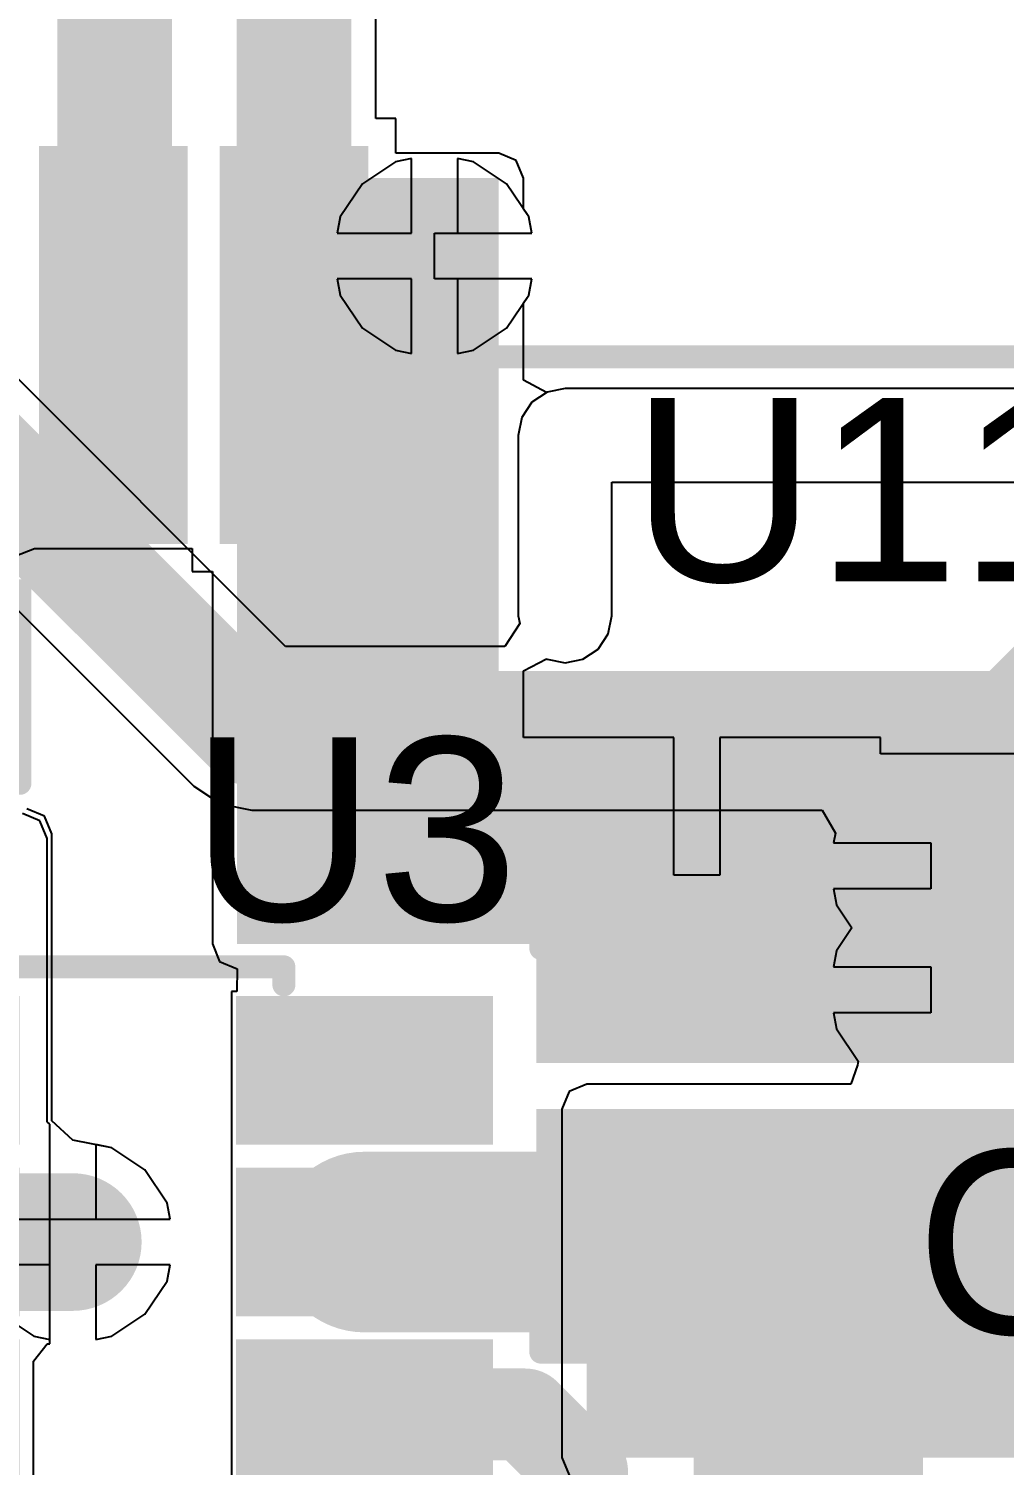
# Model space of a CAD drawing. Header units: millimetres. Extents: x -0.25 to 4.68, y -0.29 to 2.93.
# Drawn here: x 0.9444 to 1.157, y 0.6563 to 0.9695 of the extents above; entities that cross this region are included whole.
import ezdxf

# ---------------------------------------------------------------- set-up
doc = ezdxf.new("R2010")
doc.units = ezdxf.units.MM
doc.header["$MEASUREMENT"] = 0
for name, color, linetype in [('BottomLayer', 5, 'Continuous'), ('BottomSolder', 6, 'Continuous'), ('TopLayer', 1, 'Continuous'), ('TopOverlay', 2, 'Continuous'), ('TopPaste', 8, 'Continuous'), ('TopSolder', 216, 'Continuous'), ('ViaHoleLayer', 16, 'Continuous')]:
    doc.layers.add(name, color=color, linetype=linetype)
doc.styles.add('Arial', font='', dxfattribs={"height": 0.2})
doc.styles.get('Arial').set_extended_font_data('Arial')

# ---------------------------------------------------------------- blocks, each defined once
blk = doc.blocks.new('SIM7000A_23')
at = {"layer": 'TopLayer'}
for points in [[(-0.51181, -0.26339), (-0.43307, -0.26339), (-0.43307, -0.2878), (-0.51181, -0.2878)], [(-0.51181, -0.30276), (-0.43307, -0.30276), (-0.43307, -0.32717), (-0.51181, -0.32717)]]:
    blk.add_hatch(color=1, dxfattribs=at).paths.add_polyline_path(points)
at = {"layer": 'TopPaste'}
for points in [[(-0.51181, -0.26339), (-0.43307, -0.26339), (-0.43307, -0.2878), (-0.51181, -0.2878)], [(-0.51181, -0.30276), (-0.43307, -0.30276), (-0.43307, -0.32717), (-0.51181, -0.32717)]]:
    blk.add_hatch(color=8, dxfattribs=at).paths.add_polyline_path(points)
at = {"layer": 'TopSolder'}
for points in [[(-0.51581, -0.25939), (-0.42907, -0.25939), (-0.42907, -0.2918), (-0.51581, -0.2918)], [(-0.51581, -0.29876), (-0.42907, -0.29876), (-0.42907, -0.33117), (-0.51581, -0.33117)]]:
    blk.add_hatch(color=216, dxfattribs=at).paths.add_polyline_path(points)
at = {"layer": 'TopOverlay', "const_width": 0.005}
blk.add_lwpolyline([(-0.475, -0.341), (-0.475, -0.475)], dxfattribs=at)
at = {"layer": 'TopOverlay', "const_width": 0.0025}
blk.add_lwpolyline([(-0.47625, -0.341, 1), (-0.47375, -0.341, 1)], format="xyb", close=True, dxfattribs=at)
blk = doc.blocks.new('C___0805_38')
at = {"layer": 'TopLayer'}
for points in [[(-0.06, 0.03), (-0.02, 0.03), (-0.02, -0.03), (-0.06, -0.03)], [(0.02, 0.03), (0.06, 0.03), (0.06, -0.03), (0.02, -0.03)]]:
    blk.add_hatch(color=1, dxfattribs=at).paths.add_polyline_path(points)
at = {"layer": 'TopPaste'}
for points in [[(-0.06, 0.03), (-0.02, 0.03), (-0.02, -0.03), (-0.06, -0.03)], [(0.02, 0.03), (0.06, 0.03), (0.06, -0.03), (0.02, -0.03)]]:
    blk.add_hatch(color=8, dxfattribs=at).paths.add_polyline_path(points)
at = {"layer": 'TopSolder'}
for points in [[(-0.06276, 0.03276), (-0.01724, 0.03276), (-0.01724, -0.03276), (-0.06276, -0.03276)], [(0.01724, 0.03276), (0.06276, 0.03276), (0.06276, -0.03276), (0.01724, -0.03276)]]:
    blk.add_hatch(color=216, dxfattribs=at).paths.add_polyline_path(points)
at = {"layer": 'TopOverlay', "const_width": 0.005}
for points in [[(-0.064, -0.034), (-0.064, 0.034)], [(-0.024, 0.034), (-0.064, 0.034)], [(0.064, 0.034), (0.024, 0.034)], [(0.064, -0.034), (0.064, 0.034)], [(-0.024, -0.034), (-0.064, -0.034)], [(0.064, -0.034), (0.024, -0.034)]]:
    blk.add_lwpolyline(points, dxfattribs=at)
at = {"layer": 'TopOverlay', "const_width": 0.0025}
for points in [[(-0.06525, 0.034, 1), (-0.06275, 0.034, 1)], [(-0.06525, 0.034, 1), (-0.06275, 0.034, 1)], [(-0.02525, 0.034, 1), (-0.02275, 0.034, 1)], [(0.02275, 0.034, 1), (0.02525, 0.034, 1)], [(0.06275, 0.034, 1), (0.06525, 0.034, 1)], [(0.06275, 0.034, 1), (0.06525, 0.034, 1)], [(-0.06525, -0.034, 1), (-0.06275, -0.034, 1)], [(-0.06525, -0.034, 1), (-0.06275, -0.034, 1)], [(-0.02525, -0.034, 1), (-0.02275, -0.034, 1)], [(0.02275, -0.034, 1), (0.02525, -0.034, 1)], [(0.06275, -0.034, 1), (0.06525, -0.034, 1)], [(0.06275, -0.034, 1), (0.06525, -0.034, 1)]]:
    blk.add_lwpolyline(points, format="xyb", close=True, dxfattribs=at)
blk = doc.blocks.new('SOT_23_6_51')
at = {"layer": 'TopLayer'}
for points in [[(-0.07559, 0.04961), (-0.02756, 0.04961), (-0.02756, 0.0252), (-0.07559, 0.0252)], [(0.02756, 0.04961), (0.07559, 0.04961), (0.07559, 0.0252), (0.02756, 0.0252)], [(-0.07559, 0.0122), (-0.02756, 0.0122), (-0.02756, -0.0122), (-0.07559, -0.0122)], [(0.02756, 0.0122), (0.07559, 0.0122), (0.07559, -0.0122), (0.02756, -0.0122)], [(-0.07559, -0.0252), (-0.02756, -0.0252), (-0.02756, -0.04961), (-0.07559, -0.04961)], [(0.02756, -0.0252), (0.07559, -0.0252), (0.07559, -0.04961), (0.02756, -0.04961)]]:
    blk.add_hatch(color=1, dxfattribs=at).paths.add_polyline_path(points)
at = {"layer": 'TopPaste'}
for points in [[(-0.07559, 0.04961), (-0.02756, 0.04961), (-0.02756, 0.0252), (-0.07559, 0.0252)], [(0.02756, 0.04961), (0.07559, 0.04961), (0.07559, 0.0252), (0.02756, 0.0252)], [(-0.07559, 0.0122), (-0.02756, 0.0122), (-0.02756, -0.0122), (-0.07559, -0.0122)], [(0.02756, 0.0122), (0.07559, 0.0122), (0.07559, -0.0122), (0.02756, -0.0122)], [(-0.07559, -0.0252), (-0.02756, -0.0252), (-0.02756, -0.04961), (-0.07559, -0.04961)], [(0.02756, -0.0252), (0.07559, -0.0252), (0.07559, -0.04961), (0.02756, -0.04961)]]:
    blk.add_hatch(color=8, dxfattribs=at).paths.add_polyline_path(points)
at = {"layer": 'TopSolder'}
for points in [[(-0.07959, 0.05361), (-0.02356, 0.05361), (-0.02356, 0.0212), (-0.07959, 0.0212)], [(0.02356, 0.05361), (0.07959, 0.05361), (0.07959, 0.0212), (0.02356, 0.0212)], [(-0.07959, 0.0162), (-0.02356, 0.0162), (-0.02356, -0.0162), (-0.07959, -0.0162)], [(0.02356, 0.0162), (0.07959, 0.0162), (0.07959, -0.0162), (0.02356, -0.0162)], [(-0.07959, -0.0212), (-0.02356, -0.0212), (-0.02356, -0.05361), (-0.07959, -0.05361)], [(0.02356, -0.0212), (0.07959, -0.0212), (0.07959, -0.05361), (0.02356, -0.05361)]]:
    blk.add_hatch(color=216, dxfattribs=at).paths.add_polyline_path(points)
at = {"layer": 'TopOverlay', "const_width": 0.005}
for points in [[(-0.035, 0.06), (0.034, 0.06)], [(-0.035, 0.05606), (-0.035, 0.06)], [(0.034, 0.05606), (0.034, 0.06)], [(-0.086, 0.043), (-0.081, 0.038)], [(-0.086, 0.033), (-0.086, 0.043)], [(-0.086, 0.033), (-0.081, 0.038)], [(-0.035, -0.06), (-0.035, -0.05606)], [(0.034, -0.06), (0.034, -0.05606)], [(-0.035, -0.06), (0.034, -0.06)]]:
    blk.add_lwpolyline(points, dxfattribs=at)
at = {"layer": 'TopOverlay', "const_width": 0.0025}
for points in [[(-0.03625, 0.06, 1), (-0.03375, 0.06, 1)], [(-0.03625, 0.06, 1), (-0.03375, 0.06, 1)], [(0.03275, 0.06, 1), (0.03525, 0.06, 1)], [(0.03275, 0.06, 1), (0.03525, 0.06, 1)], [(-0.03625, 0.05606, 1), (-0.03375, 0.05606, 1)], [(0.03275, 0.05606, 1), (0.03525, 0.05606, 1)], [(-0.08725, 0.043, 1), (-0.08475, 0.043, 1)], [(-0.08725, 0.043, 1), (-0.08475, 0.043, 1)], [(-0.08225, 0.038, 1), (-0.07975, 0.038, 1)], [(-0.08225, 0.038, 1), (-0.07975, 0.038, 1)], [(-0.08725, 0.033, 1), (-0.08475, 0.033, 1)], [(-0.08725, 0.033, 1), (-0.08475, 0.033, 1)], [(-0.03625, -0.05606, 1), (-0.03375, -0.05606, 1)], [(0.03275, -0.05606, 1), (0.03525, -0.05606, 1)], [(-0.03625, -0.06, 1), (-0.03375, -0.06, 1)], [(-0.03625, -0.06, 1), (-0.03375, -0.06, 1)], [(0.03275, -0.06, 1), (0.03525, -0.06, 1)], [(0.03275, -0.06, 1), (0.03525, -0.06, 1)]]:
    blk.add_lwpolyline(points, format="xyb", close=True, dxfattribs=at)
blk = doc.blocks.new('C___0603_182')
at = {"layer": 'TopLayer'}
for points in [[(-0.015, 0.0175), (-0.015, -0.0175), (-0.045, -0.0175), (-0.045, 0.0175)], [(0.045, 0.0175), (0.045, -0.0175), (0.015, -0.0175), (0.015, 0.0175)]]:
    blk.add_hatch(color=1, dxfattribs=at).paths.add_polyline_path(points)
at = {"layer": 'TopPaste'}
for points in [[(-0.015, 0.0175), (-0.015, -0.0175), (-0.045, -0.0175), (-0.045, 0.0175)], [(0.045, 0.0175), (0.045, -0.0175), (0.015, -0.0175), (0.015, 0.0175)]]:
    blk.add_hatch(color=8, dxfattribs=at).paths.add_polyline_path(points)
at = {"layer": 'TopSolder'}
for points in [[(-0.01264, 0.01986), (-0.01264, -0.01986), (-0.04736, -0.01986), (-0.04736, 0.01986)], [(0.04736, 0.01986), (0.04736, -0.01986), (0.01264, -0.01986), (0.01264, 0.01986)]]:
    blk.add_hatch(color=216, dxfattribs=at).paths.add_polyline_path(points)
at = {"layer": 'TopOverlay', "const_width": 0.005}
for points in [[(-0.049, 0.021), (-0.018, 0.021)], [(-0.049, -0.021), (-0.049, 0.021)], [(0.018, 0.021), (0.049, 0.021)], [(0.049, -0.021), (0.049, 0.021)], [(-0.049, -0.021), (-0.018, -0.021)], [(0.018, -0.021), (0.049, -0.021)]]:
    blk.add_lwpolyline(points, dxfattribs=at)
at = {"layer": 'TopOverlay', "const_width": 0.0025}
for points in [[(-0.05025, 0.021, 1), (-0.04775, 0.021, 1)], [(-0.05025, 0.021, 1), (-0.04775, 0.021, 1)], [(-0.01925, 0.021, 1), (-0.01675, 0.021, 1)], [(0.01675, 0.021, 1), (0.01925, 0.021, 1)], [(0.04775, 0.021, 1), (0.05025, 0.021, 1)], [(0.04775, 0.021, 1), (0.05025, 0.021, 1)], [(-0.05025, -0.021, 1), (-0.04775, -0.021, 1)], [(-0.05025, -0.021, 1), (-0.04775, -0.021, 1)], [(-0.01925, -0.021, 1), (-0.01675, -0.021, 1)], [(0.01675, -0.021, 1), (0.01925, -0.021, 1)], [(0.04775, -0.021, 1), (0.05025, -0.021, 1)], [(0.04775, -0.021, 1), (0.05025, -0.021, 1)]]:
    blk.add_lwpolyline(points, format="xyb", close=True, dxfattribs=at)

msp = doc.modelspace()

# ---------------------------------------------------------------- hatches: boundary and pattern name
at = {"layer": 'BottomLayer'}
h = msp.add_hatch(color=5, dxfattribs=at)
edge = h.paths.add_edge_path()
edge.add_arc((1.03282, 0.91995), 0.01181, 0, 360)
h = msp.add_hatch(color=5, dxfattribs=at)
edge = h.paths.add_edge_path()
edge.add_arc((1.141, 0.787), 0.01181, 0, 360)
h = msp.add_hatch(color=5, dxfattribs=at)
edge = h.paths.add_edge_path()
edge.add_arc((1.141, 0.76), 0.01181, 0, 360)
msp.add_hatch(color=5, dxfattribs=at).paths.add_polyline_path([(1.066, 0.658), (1.161, 0.658), (1.161, 0.734), (1.066, 0.734)])
h = msp.add_hatch(color=5, dxfattribs=at)
edge = h.paths.add_edge_path()
edge.add_arc((1.144, 0.721), 0.01181, 0, 360)
h = msp.add_hatch(color=5, dxfattribs=at)
edge = h.paths.add_edge_path()
edge.add_arc((0.954, 0.705), 0.01181, 0, 360)
h = msp.add_hatch(color=5, dxfattribs=at)
edge = h.paths.add_edge_path()
edge.add_arc((1.144, 0.697), 0.01181, 0, 360)
h = msp.add_hatch(color=5, dxfattribs=at)
edge = h.paths.add_edge_path()
edge.add_arc((1.095, 0.672), 0.01181, 0, 360)
h = msp.add_hatch(color=5, dxfattribs=at)
edge = h.paths.add_edge_path()
edge.add_arc((1.119, 0.672), 0.01181, 0, 360)
h = msp.add_hatch(color=5, dxfattribs=at)
edge = h.paths.add_edge_path()
edge.add_arc((1.144, 0.672), 0.01181, 0, 360)
at = {"layer": 'BottomSolder'}
h = msp.add_hatch(color=6, dxfattribs=at)
edge = h.paths.add_edge_path()
edge.add_arc((1.03282, 0.91995), 0.00591, 0, 360)
h = msp.add_hatch(color=6, dxfattribs=at)
edge = h.paths.add_edge_path()
edge.add_arc((1.141, 0.787), 0.00591, 0, 360)
h = msp.add_hatch(color=6, dxfattribs=at)
edge = h.paths.add_edge_path()
edge.add_arc((1.141, 0.76), 0.00591, 0, 360)
h = msp.add_hatch(color=6, dxfattribs=at)
edge = h.paths.add_edge_path()
edge.add_arc((1.144, 0.721), 0.00591, 0, 360)
h = msp.add_hatch(color=6, dxfattribs=at)
edge = h.paths.add_edge_path()
edge.add_arc((0.954, 0.705), 0.00591, 0, 360)
h = msp.add_hatch(color=6, dxfattribs=at)
edge = h.paths.add_edge_path()
edge.add_arc((1.144, 0.697), 0.00591, 0, 360)
h = msp.add_hatch(color=6, dxfattribs=at)
edge = h.paths.add_edge_path()
edge.add_arc((1.095, 0.672), 0.00591, 0, 360)
h = msp.add_hatch(color=6, dxfattribs=at)
edge = h.paths.add_edge_path()
edge.add_arc((1.119, 0.672), 0.00591, 0, 360)
h = msp.add_hatch(color=6, dxfattribs=at)
edge = h.paths.add_edge_path()
edge.add_arc((1.144, 0.672), 0.00591, 0, 360)
at = {"layer": 'TopLayer'}
for points in [[(0.98982, 0.77), (1.04682, 0.77), (1.04682, 0.93695), (0.98982, 0.93695)], [(0.99, 0.77), (1.09769, 0.77), (1.09769, 0.806), (0.99, 0.806)], [(1.189, 0.806), (1.055, 0.806), (1.055, 0.744), (1.189, 0.744)], [(1.161, 0.734), (1.055, 0.734), (1.055, 0.684), (1.161, 0.684)], [(1.08, 0.658), (1.161, 0.658), (1.161, 0.693), (1.08, 0.693)]]:
    msp.add_hatch(color=1, dxfattribs=at).paths.add_polyline_path(points)
h = msp.add_hatch(color=1, dxfattribs=at)
edge = h.paths.add_edge_path()
edge.add_arc((1.03282, 0.91995), 0.01181, 0, 360)
h = msp.add_hatch(color=1, dxfattribs=at)
edge = h.paths.add_edge_path()
edge.add_arc((1.141, 0.787), 0.01181, 0, 360)
h = msp.add_hatch(color=1, dxfattribs=at)
edge = h.paths.add_edge_path()
edge.add_arc((1.141, 0.76), 0.01181, 0, 360)
h = msp.add_hatch(color=1, dxfattribs=at)
edge = h.paths.add_edge_path()
edge.add_arc((1.144, 0.721), 0.01181, 0, 360)
h = msp.add_hatch(color=1, dxfattribs=at)
edge = h.paths.add_edge_path()
edge.add_arc((0.954, 0.705), 0.01181, 0, 360)
h = msp.add_hatch(color=1, dxfattribs=at)
edge = h.paths.add_edge_path()
edge.add_arc((1.144, 0.697), 0.01181, 0, 360)
h = msp.add_hatch(color=1, dxfattribs=at)
edge = h.paths.add_edge_path()
edge.add_arc((1.095, 0.672), 0.01181, 0, 360)
h = msp.add_hatch(color=1, dxfattribs=at)
edge = h.paths.add_edge_path()
edge.add_arc((1.119, 0.672), 0.01181, 0, 360)
h = msp.add_hatch(color=1, dxfattribs=at)
edge = h.paths.add_edge_path()
edge.add_arc((1.144, 0.672), 0.01181, 0, 360)
at = {"layer": 'TopSolder'}
h = msp.add_hatch(color=216, dxfattribs=at)
edge = h.paths.add_edge_path()
edge.add_arc((1.03282, 0.91995), 0.00591, 0, 360)
h = msp.add_hatch(color=216, dxfattribs=at)
edge = h.paths.add_edge_path()
edge.add_arc((1.141, 0.787), 0.00591, 0, 360)
h = msp.add_hatch(color=216, dxfattribs=at)
edge = h.paths.add_edge_path()
edge.add_arc((1.141, 0.76), 0.00591, 0, 360)
h = msp.add_hatch(color=216, dxfattribs=at)
edge = h.paths.add_edge_path()
edge.add_arc((1.144, 0.721), 0.00591, 0, 360)
h = msp.add_hatch(color=216, dxfattribs=at)
edge = h.paths.add_edge_path()
edge.add_arc((0.954, 0.705), 0.00591, 0, 360)
h = msp.add_hatch(color=216, dxfattribs=at)
edge = h.paths.add_edge_path()
edge.add_arc((1.144, 0.697), 0.00591, 0, 360)
h = msp.add_hatch(color=216, dxfattribs=at)
edge = h.paths.add_edge_path()
edge.add_arc((1.095, 0.672), 0.00591, 0, 360)
h = msp.add_hatch(color=216, dxfattribs=at)
edge = h.paths.add_edge_path()
edge.add_arc((1.119, 0.672), 0.00591, 0, 360)
h = msp.add_hatch(color=216, dxfattribs=at)
edge = h.paths.add_edge_path()
edge.add_arc((1.144, 0.672), 0.00591, 0, 360)
at = {"layer": 'ViaHoleLayer'}
h = msp.add_hatch(color=16, dxfattribs=at)
edge = h.paths.add_edge_path()
edge.add_arc((1.03282, 0.91995), 0.00591, 0, 360)
h = msp.add_hatch(color=16, dxfattribs=at)
edge = h.paths.add_edge_path()
edge.add_arc((1.141, 0.787), 0.00591, 0, 360)
h = msp.add_hatch(color=16, dxfattribs=at)
edge = h.paths.add_edge_path()
edge.add_arc((1.141, 0.76), 0.00591, 0, 360)
h = msp.add_hatch(color=16, dxfattribs=at)
edge = h.paths.add_edge_path()
edge.add_arc((1.144, 0.721), 0.00591, 0, 360)
h = msp.add_hatch(color=16, dxfattribs=at)
edge = h.paths.add_edge_path()
edge.add_arc((0.954, 0.705), 0.00591, 0, 360)
h = msp.add_hatch(color=16, dxfattribs=at)
edge = h.paths.add_edge_path()
edge.add_arc((1.144, 0.697), 0.00591, 0, 360)
h = msp.add_hatch(color=16, dxfattribs=at)
edge = h.paths.add_edge_path()
edge.add_arc((1.095, 0.672), 0.00591, 0, 360)
h = msp.add_hatch(color=16, dxfattribs=at)
edge = h.paths.add_edge_path()
edge.add_arc((1.119, 0.672), 0.00591, 0, 360)
h = msp.add_hatch(color=16, dxfattribs=at)
edge = h.paths.add_edge_path()
edge.add_arc((1.144, 0.672), 0.00591, 0, 360)

# ---------------------------------------------------------------- linework, layer by layer
at = {"layer": 'BottomLayer'}
for p, q in [((1.00039, 0.83484), (0.74362, 1.09162)), ((0.7975, 0.98727), (0.98038, 0.80438)), ((1.02431, 0.94049), (1.0171, 0.93567)), ((1.02782, 0.94119), (1.02431, 0.94049)), ((1.02782, 0.92495), (1.02782, 0.94119)), ((1.04133, 0.94049), (1.03782, 0.94119)), ((1.03782, 0.94119), (1.03782, 0.92495)), ((1.04855, 0.93567), (1.04133, 0.94049)), ((1.0171, 0.93567), (1.01228, 0.92846)), ((1.05337, 0.92846), (1.04855, 0.93567)), ((1.01228, 0.92846), (1.01158, 0.92495)), ((1.05407, 0.92495), (1.05337, 0.92846)), ((1.01158, 0.92495), (1.02782, 0.92495)), ((1.03782, 0.92495), (1.05407, 0.92495)), ((1.02782, 0.91495), (1.01158, 0.91495)), ((1.01158, 0.91495), (1.01228, 0.91144)), ((1.02782, 0.8987), (1.02782, 0.91495)), ((1.05407, 0.91495), (1.03782, 0.91495)), ((1.03782, 0.91495), (1.03782, 0.8987)), ((1.05337, 0.91144), (1.05407, 0.91495)), ((1.01228, 0.91144), (1.0171, 0.90422)), ((1.04855, 0.90422), (1.05337, 0.91144)), ((1.0171, 0.90422), (1.02431, 0.8994)), ((1.04133, 0.8994), (1.04855, 0.90422)), ((1.02431, 0.8994), (1.02782, 0.8987)), ((1.03782, 0.8987), (1.04133, 0.8994)), ((1.05738, 0.89028), (1.05407, 0.88807)), ((1.06128, 0.89106), (1.05738, 0.89028)), ((1.16919, 0.89106), (1.06128, 0.89106)), ((1.05407, 0.88807), (1.05186, 0.88476)), ((1.05186, 0.88476), (1.05108, 0.88086)), ((1.05108, 0.88086), (1.05108, 0.84149)), ((1.05141, 0.83984), (1.04814, 0.83484)), ((1.05108, 0.84149), (1.05141, 0.83984)), ((1.04814, 0.83484), (1.00039, 0.83484)), ((0.98038, 0.80438), (0.98038, 0.80438)), ((0.98038, 0.80438), (0.98617, 0.80052)), ((0.94783, 0.79783), (0.944, 0.79941)), ((0.98617, 0.80052), (0.993, 0.79916)), ((0.993, 0.79916), (0.993, 0.79916)), ((0.993, 0.79916), (1.11734, 0.79916)), ((1.11734, 0.79916), (1.12019, 0.79416)), ((0.94941, 0.794), (0.94783, 0.79783)), ((0.94941, 0.73142), (0.94941, 0.794)), ((1.12019, 0.79416), (1.11976, 0.792)), ((1.11976, 0.792), (1.141, 0.792)), ((1.141, 0.792), (1.141, 0.782)), ((1.141, 0.782), (1.11976, 0.782)), ((1.11976, 0.782), (1.12045, 0.77849)), ((1.12045, 0.77849), (1.12379, 0.7735)), ((1.12379, 0.7735), (1.12045, 0.76851)), ((1.12045, 0.76851), (1.11976, 0.765)), ((1.11976, 0.765), (1.141, 0.765)), ((1.141, 0.765), (1.141, 0.755)), ((1.141, 0.755), (1.11976, 0.755)), ((1.11976, 0.755), (1.12045, 0.75149)), ((1.12045, 0.75149), (1.12518, 0.74441)), ((1.12502, 0.74356), (1.12355, 0.73941)), ((1.12518, 0.74441), (1.12502, 0.74356)), ((1.066, 0.73941), (1.06217, 0.73783)), ((1.12355, 0.73941), (1.066, 0.73941)), ((1.06217, 0.73783), (1.06059, 0.734)), ((1.06059, 0.734), (1.06059, 0.658)), ((0.954, 0.72724), (0.94941, 0.73142)), ((0.96251, 0.72555), (0.954, 0.72724)), ((0.96972, 0.72072), (0.96251, 0.72555)), ((0.97455, 0.71351), (0.96972, 0.72072)), ((0.97524, 0.71), (0.97455, 0.71351)), ((0.93276, 0.71), (0.97524, 0.71)), ((0.949, 0.7), (0.93276, 0.7)), ((0.949, 0.68376), (0.949, 0.7)), ((0.97524, 0.7), (0.959, 0.7)), ((0.959, 0.7), (0.959, 0.68376)), ((0.97455, 0.69649), (0.97524, 0.7)), ((0.96972, 0.68928), (0.97455, 0.69649)), ((0.93828, 0.68928), (0.94549, 0.68445)), ((0.96251, 0.68445), (0.96972, 0.68928)), ((0.94549, 0.68445), (0.949, 0.68376)), ((0.959, 0.68376), (0.96251, 0.68445)), ((1.06059, 0.658), (1.06217, 0.65417))]:
    msp.add_line(p, q, dxfattribs=at)
for points, const_width in [([(0.731, 1.079), (0.993, 0.817)], 0.025), ([(1.159, 0.817), (1.212, 0.87)], 0.025), ([(0.993, 0.817), (1.159, 0.817)], 0.025), ([(1.144, 0.697), (1.193, 0.697)], 0.05), ([(1.11432, 0.57932), (1.11432, 0.69)], 0.05)]:
    msp.add_lwpolyline(points, dxfattribs=dict(at, const_width=const_width))
for points, const_width in [([(0.98675, 0.817, 1), (0.99925, 0.817, 1)], 0.0125), ([(0.98675, 0.817, 1), (0.99925, 0.817, 1)], 0.0125), ([(1.15275, 0.817, 1), (1.16525, 0.817, 1)], 0.0125), ([(1.15275, 0.817, 1), (1.16525, 0.817, 1)], 0.0125), ([(1.1315, 0.697, 1), (1.1565, 0.697, 1)], 0.025), ([(1.10182, 0.69, 1), (1.12682, 0.69, 1)], 0.025)]:
    msp.add_lwpolyline(points, format="xyb", close=True, dxfattribs=dict(at, const_width=const_width))
at = {"layer": 'TopLayer'}
for p, q in [((1.02007, 0.94992), (1.02007, 1.00396)), ((1.02443, 0.94992), (1.02007, 0.94992)), ((1.02443, 0.94236), (1.02443, 0.94992)), ((1.04682, 0.94236), (1.02443, 0.94236)), ((1.05065, 0.94078), (1.04682, 0.94236)), ((1.05223, 0.93695), (1.05065, 0.94078)), ((1.05223, 0.93016), (1.05223, 0.93695)), ((1.05337, 0.92846), (1.05223, 0.93016)), ((1.05407, 0.92495), (1.05337, 0.92846)), ((1.03282, 0.91495), (1.03282, 0.92495)), ((1.03282, 0.92495), (1.05407, 0.92495)), ((1.05407, 0.91495), (1.03282, 0.91495)), ((1.05337, 0.91144), (1.05407, 0.91495)), ((1.05223, 0.90974), (1.05337, 0.91144)), ((1.05223, 0.89286), (1.05223, 0.90974)), ((1.05723, 0.89019), (1.05223, 0.89286)), ((1.05738, 0.89028), (1.05723, 0.89019)), ((1.06128, 0.89106), (1.05738, 0.89028)), ((1.16919, 0.89106), (1.06128, 0.89106)), ((1.07148, 0.84149), (1.07148, 0.87067)), ((1.07148, 0.87067), (1.17939, 0.87067)), ((0.94133, 0.85454), (0.94565, 0.85618)), ((0.94565, 0.85618), (0.94633, 0.85618)), ((0.94633, 0.85618), (0.98002, 0.85618)), ((0.98002, 0.85618), (0.98002, 0.85118)), ((0.98002, 0.85118), (0.98441, 0.85118)), ((0.98441, 0.85118), (0.98441, 0.77)), ((1.0707, 0.83759), (1.07148, 0.84149)), ((1.06849, 0.83428), (1.0707, 0.83759)), ((1.06518, 0.83207), (1.06849, 0.83428)), ((1.05223, 0.82949), (1.05723, 0.83217)), ((1.05723, 0.83217), (1.05738, 0.83207)), ((1.05738, 0.83207), (1.06128, 0.8313)), ((1.06128, 0.8313), (1.06518, 0.83207)), ((1.05223, 0.815), (1.05223, 0.82949)), ((1.085, 0.815), (1.05223, 0.815)), ((1.085, 0.785), (1.085, 0.815)), ((1.13, 0.815), (1.095, 0.815)), ((1.095, 0.815), (1.095, 0.785)), ((1.13, 0.81141), (1.13, 0.815)), ((1.189, 0.81141), (1.13, 0.81141)), ((0.94683, 0.79683), (0.943, 0.79841)), ((0.94841, 0.793), (0.94683, 0.79683)), ((0.94841, 0.73122), (0.94841, 0.793)), ((1.095, 0.785), (1.085, 0.785)), ((0.98441, 0.77), (0.986, 0.76617)), ((0.986, 0.76617), (0.98982, 0.76459)), ((0.98982, 0.76459), (0.98978, 0.75961)), ((0.98978, 0.75961), (0.98856, 0.75961)), ((0.98856, 0.75961), (0.98856, 0.7252)), ((0.949, 0.73069), (0.94841, 0.73122)), ((0.949, 0.705), (0.949, 0.73069)), ((0.96251, 0.72555), (0.959, 0.72624)), ((0.959, 0.72624), (0.959, 0.71)), ((0.96972, 0.72072), (0.96251, 0.72555)), ((0.98856, 0.7252), (0.98856, 0.7252)), ((0.98856, 0.7252), (0.98856, 0.7222)), ((0.97455, 0.71351), (0.96972, 0.72072)), ((0.98856, 0.7222), (0.98856, 0.7222)), ((0.98856, 0.7222), (0.98856, 0.7202)), ((0.98856, 0.7202), (0.98856, 0.6898)), ((0.97524, 0.71), (0.97455, 0.71351)), ((0.959, 0.71), (0.97524, 0.71)), ((0.949, 0.68281), (0.949, 0.705)), ((0.97524, 0.7), (0.959, 0.7)), ((0.959, 0.7), (0.959, 0.68376)), ((0.97455, 0.69649), (0.97524, 0.7)), ((0.96972, 0.68928), (0.97455, 0.69649)), ((0.96251, 0.68445), (0.96972, 0.68928)), ((0.98856, 0.6898), (0.98856, 0.6878)), ((0.98856, 0.6878), (0.98856, 0.6878)), ((0.98856, 0.6878), (0.98856, 0.6848)), ((0.94541, 0.67905), (0.94844, 0.6828)), ((0.94844, 0.6828), (0.949, 0.68281)), ((0.959, 0.68376), (0.96251, 0.68445)), ((0.98856, 0.6848), (0.98856, 0.6848)), ((0.98856, 0.6848), (0.98856, 0.65039)), ((0.94541, 0.65), (0.94541, 0.67905))]:
    msp.add_line(p, q, dxfattribs=at)
for points, const_width in [([(0.96315, 0.92742), (0.96315, 1.06)], 0.025), ([(1.00222, 0.90055), (1.00222, 1.01135)], 0.025), ([(1.00222, 0.90055), (1.00301, 0.89976)], 0.022), ([(1.00301, 0.82818), (1.00301, 0.89976)], 0.022), ([(1.01132, 0.82545), (1.01382, 0.82795)], 0.025), ([(1.00301, 0.82818), (1.01782, 0.81337)], 0.022), ([(1.01757, 0.705), (1.09, 0.705)], 0.03937), ([(0.91543, 0.705), (0.954, 0.705)], 0.03), ([(1.01757, 0.6676), (1.01773, 0.66744)], 0.02), ([(1.01773, 0.66744), (1.05256, 0.66744)], 0.02), ([(1.05256, 0.66744), (1.065, 0.655)], 0.02), ([(1.065, 0.616), (1.065, 0.655)], 0.02)]:
    msp.add_lwpolyline(points, dxfattribs=dict(at, const_width=const_width))
for points, const_width in [([(0.9569, 0.92742, 1), (0.9694, 0.92742, 1)], 0.0125), ([(0.99597, 0.90055, 1), (1.00847, 0.90055, 1)], 0.0125), ([(0.99672, 0.90055, 1), (1.00772, 0.90055, 1)], 0.011), ([(0.99751, 0.89976, 1), (1.00851, 0.89976, 1)], 0.011), ([(0.99751, 0.89976, 1), (1.00851, 0.89976, 1)], 0.011), ([(1.00757, 0.82795, 1), (1.02007, 0.82795, 1)], 0.0125), ([(0.99751, 0.82818, 1), (1.00851, 0.82818, 1)], 0.011), ([(0.99751, 0.82818, 1), (1.00851, 0.82818, 1)], 0.011), ([(1.00507, 0.82545, 1), (1.01757, 0.82545, 1)], 0.0125), ([(1.01232, 0.81337, 1), (1.02332, 0.81337, 1)], 0.011), ([(1.00773, 0.705, 1), (1.02742, 0.705, 1)], 0.01969), ([(1.08016, 0.705, 1), (1.09984, 0.705, 1)], 0.01969), ([(0.9465, 0.705, 1), (0.9615, 0.705, 1)], 0.015), ([(1.01257, 0.6676, 1), (1.02257, 0.6676, 1)], 0.01), ([(1.01273, 0.66744, 1), (1.02273, 0.66744, 1)], 0.01), ([(1.01273, 0.66744, 1), (1.02273, 0.66744, 1)], 0.01), ([(1.04756, 0.66744, 1), (1.05756, 0.66744, 1)], 0.01), ([(1.04756, 0.66744, 1), (1.05756, 0.66744, 1)], 0.01), ([(1.06, 0.655, 1), (1.07, 0.655, 1)], 0.01), ([(1.06, 0.655, 1), (1.07, 0.655, 1)], 0.01)]:
    msp.add_lwpolyline(points, format="xyb", close=True, dxfattribs=dict(at, const_width=const_width))

# ---------------------------------------------------------------- block references
for name, p, rotation in [('SIM7000A_23', (0.68726, 1.37299), 90), ('C___0805_38', (1.09, 0.745), 270)]:
    msp.add_blockref(name, p, dxfattribs=dict(rotation=rotation))
for name, p in [('C___0603_182', (0.89348, 0.826)), ('SOT_23_6_51', (0.966, 0.705))]:
    msp.add_blockref(name, p)

# ---------------------------------------------------------------- texts
at = {"layer": 'TopOverlay', "style": 'Arial'}
for s, p in [('U11', (1.07568, 0.84901)), ('U3', (0.97968, 0.77501)), ('C3', (1.13768, 0.68501))]:
    msp.add_text(s, height=0.04, dxfattribs=at).set_placement(p)

doc.saveas('drawing.dxf')
